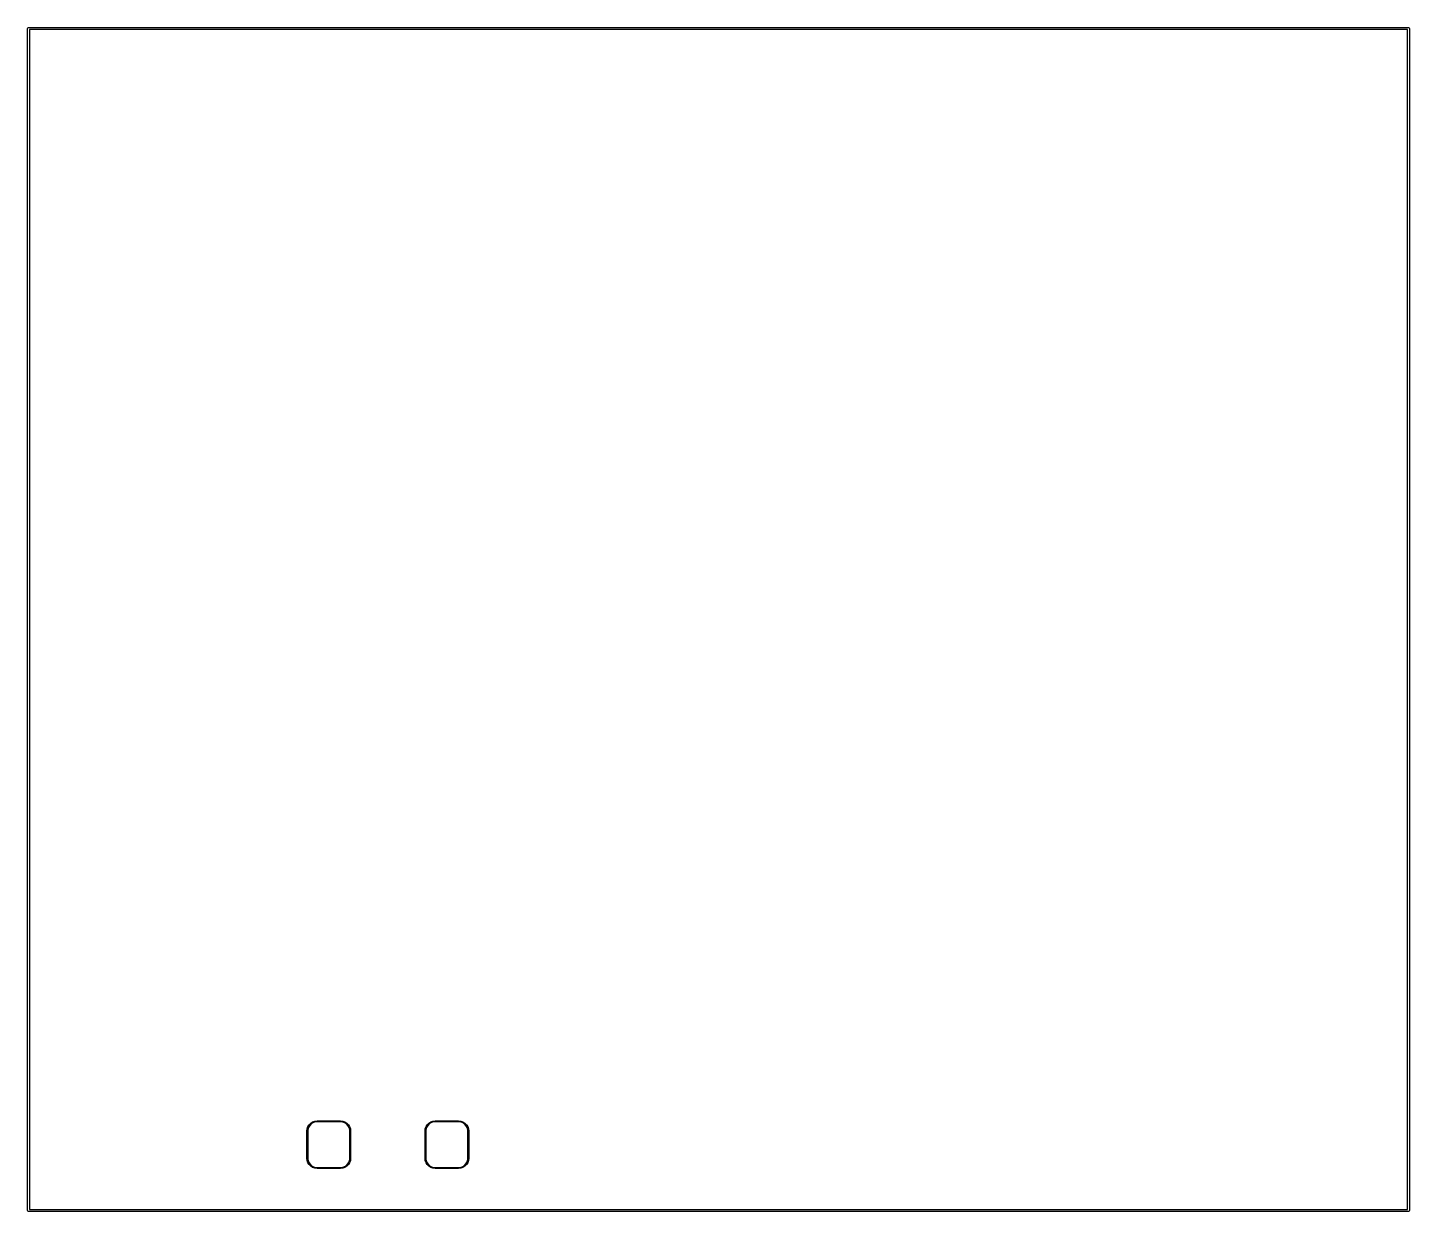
# Model space of a CAD drawing. Extents: x 0 to 2.79, y -2.39 to 0.
import ezdxf

# ---------------------------------------------------------------- set-up
doc = ezdxf.new("R2010")
doc.units = 0
doc.header["$MEASUREMENT"] = 0
doc.layers.add('BLACK', color=7, linetype='CONTINUOUS')

msp = doc.modelspace()

# ---------------------------------------------------------------- linework, layer by layer
at = {"layer": 'BLACK', "linetype": 'CONTINUOUS'}
for p, q in [((-0.002, 0), (-0.0014, 0.0014)), ((-0.002, -2.3921), (-0.002, 0)), ((-0.0014, 0.0014), (0, 0.002)), ((0, 0.002), (2.7921, 0.002)), ((2.7921, 0.002), (2.7935, 0.0014)), ((2.7935, 0.0014), (2.7941, 0)), ((2.7941, 0), (2.7941, -2.3921)), ((0.002, -0.002), (0.002, -2.3902)), ((2.7902, -0.002), (0.002, -0.002)), ((2.7902, -2.3902), (2.7902, -0.002)), ((0.5631, -2.2315), (0.5636, -2.2269)), ((0.5631, -2.2866), (0.5631, -2.2315)), ((0.5636, -2.2269), (0.5651, -2.2225)), ((0.5651, -2.2225), (0.5676, -2.2186)), ((0.5663, -2.2243), (0.5651, -2.229)), ((0.5651, -2.229), (0.5651, -2.2315)), ((0.5651, -2.2315), (0.5651, -2.2315)), ((0.5651, -2.2315), (0.5651, -2.2866)), ((0.5688, -2.22), (0.5663, -2.2243)), ((0.5676, -2.2186), (0.5709, -2.2153)), ((0.5723, -2.2165), (0.5688, -2.22)), ((0.5709, -2.2153), (0.5748, -2.2129)), ((0.5765, -2.2141), (0.5723, -2.2165)), ((0.5748, -2.2129), (0.5792, -2.2113)), ((0.5813, -2.2128), (0.5765, -2.2141)), ((0.5792, -2.2113), (0.5838, -2.2108)), ((0.5838, -2.2128), (0.5813, -2.2128)), ((0.5838, -2.2108), (0.631, -2.2108)), ((0.631, -2.2128), (0.5838, -2.2128)), ((0.631, -2.2108), (0.6356, -2.2113)), ((0.6335, -2.2128), (0.631, -2.2128)), ((0.6382, -2.2141), (0.6335, -2.2128)), ((0.6356, -2.2113), (0.64, -2.2129)), ((0.6425, -2.2165), (0.6382, -2.2141)), ((0.64, -2.2129), (0.6439, -2.2153)), ((0.646, -2.22), (0.6425, -2.2165)), ((0.6439, -2.2153), (0.6472, -2.2186)), ((0.6484, -2.2243), (0.646, -2.22)), ((0.6472, -2.2186), (0.6496, -2.2225)), ((0.6497, -2.229), (0.6484, -2.2243)), ((0.6496, -2.2225), (0.6512, -2.2269)), ((0.6497, -2.2315), (0.6497, -2.229)), ((0.6497, -2.2866), (0.6497, -2.2315)), ((0.6512, -2.2269), (0.6517, -2.2315)), ((0.6517, -2.2315), (0.6517, -2.2866)), ((0.8022, -2.2315), (0.8027, -2.2269)), ((0.8022, -2.2866), (0.8022, -2.2315)), ((0.8027, -2.2269), (0.8042, -2.2225)), ((0.8054, -2.2243), (0.8041, -2.229)), ((0.8041, -2.229), (0.8041, -2.2315)), ((0.8041, -2.2315), (0.8041, -2.2866)), ((0.8042, -2.2225), (0.8067, -2.2186)), ((0.8079, -2.22), (0.8054, -2.2243)), ((0.8067, -2.2186), (0.8099, -2.2153)), ((0.8114, -2.2165), (0.8079, -2.22)), ((0.8099, -2.2153), (0.8139, -2.2129)), ((0.8156, -2.2141), (0.8114, -2.2165)), ((0.8139, -2.2129), (0.8182, -2.2113)), ((0.8204, -2.2128), (0.8156, -2.2141)), ((0.8182, -2.2113), (0.8228, -2.2108)), ((0.8228, -2.2128), (0.8204, -2.2128)), ((0.8228, -2.2108), (0.8701, -2.2108)), ((0.8701, -2.2128), (0.8228, -2.2128)), ((0.8701, -2.2108), (0.8747, -2.2113)), ((0.8725, -2.2128), (0.8701, -2.2128)), ((0.8773, -2.2141), (0.8725, -2.2128)), ((0.8747, -2.2113), (0.879, -2.2129)), ((0.8816, -2.2165), (0.8773, -2.2141)), ((0.879, -2.2129), (0.883, -2.2153)), ((0.885, -2.22), (0.8816, -2.2165)), ((0.883, -2.2153), (0.8862, -2.2186)), ((0.8875, -2.2243), (0.885, -2.22)), ((0.8862, -2.2186), (0.8887, -2.2225)), ((0.8888, -2.229), (0.8875, -2.2243)), ((0.8887, -2.2225), (0.8902, -2.2269)), ((0.8888, -2.2315), (0.8888, -2.229)), ((0.8888, -2.2866), (0.8888, -2.2315)), ((0.8902, -2.2269), (0.8907, -2.2315)), ((0.8907, -2.2315), (0.8907, -2.2315)), ((0.8907, -2.2315), (0.8907, -2.2866)), ((0.5636, -2.2912), (0.5631, -2.2866)), ((0.5631, -2.2866), (0.5631, -2.2866)), ((0.5651, -2.2956), (0.5636, -2.2912)), ((0.5651, -2.2866), (0.5651, -2.2891)), ((0.5651, -2.2891), (0.5663, -2.2938)), ((0.6484, -2.2938), (0.6497, -2.2891)), ((0.6512, -2.2912), (0.6496, -2.2956)), ((0.6497, -2.2891), (0.6497, -2.2866)), ((0.6497, -2.2866), (0.6497, -2.2866)), ((0.6517, -2.2866), (0.6512, -2.2912)), ((0.8027, -2.2912), (0.8022, -2.2866)), ((0.8042, -2.2956), (0.8027, -2.2912)), ((0.8041, -2.2866), (0.8041, -2.2891)), ((0.8041, -2.2891), (0.8054, -2.2938)), ((0.8875, -2.2938), (0.8888, -2.2891)), ((0.8902, -2.2912), (0.8887, -2.2956)), ((0.8888, -2.2891), (0.8888, -2.2866)), ((0.8907, -2.2866), (0.8902, -2.2912)), ((0.5676, -2.2995), (0.5651, -2.2956)), ((0.5663, -2.2938), (0.5688, -2.2981)), ((0.5709, -2.3028), (0.5676, -2.2995)), ((0.5688, -2.2981), (0.5723, -2.3016)), ((0.5748, -2.3052), (0.5709, -2.3028)), ((0.5723, -2.3016), (0.5765, -2.304)), ((0.5792, -2.3068), (0.5748, -2.3052)), ((0.5765, -2.304), (0.5813, -2.3053)), ((0.5838, -2.3073), (0.5792, -2.3068)), ((0.5813, -2.3053), (0.5838, -2.3053)), ((0.5838, -2.3053), (0.631, -2.3053)), ((0.631, -2.3073), (0.5838, -2.3073)), ((0.631, -2.3053), (0.6335, -2.3053)), ((0.6356, -2.3068), (0.631, -2.3073)), ((0.6335, -2.3053), (0.6382, -2.304)), ((0.64, -2.3052), (0.6356, -2.3068)), ((0.6382, -2.304), (0.6425, -2.3016)), ((0.6439, -2.3028), (0.64, -2.3052)), ((0.6425, -2.3016), (0.646, -2.2981)), ((0.6472, -2.2995), (0.6439, -2.3028)), ((0.646, -2.2981), (0.6484, -2.2938)), ((0.6496, -2.2956), (0.6472, -2.2995)), ((0.8067, -2.2995), (0.8042, -2.2956)), ((0.8054, -2.2938), (0.8079, -2.2981)), ((0.8099, -2.3028), (0.8067, -2.2995)), ((0.8079, -2.2981), (0.8114, -2.3016)), ((0.8139, -2.3052), (0.8099, -2.3028)), ((0.8114, -2.3016), (0.8156, -2.304)), ((0.8182, -2.3068), (0.8139, -2.3052)), ((0.8156, -2.304), (0.8204, -2.3053)), ((0.8228, -2.3073), (0.8182, -2.3068)), ((0.8204, -2.3053), (0.8228, -2.3053)), ((0.8228, -2.3053), (0.8701, -2.3053)), ((0.8701, -2.3073), (0.8228, -2.3073)), ((0.8701, -2.3053), (0.8725, -2.3053)), ((0.8747, -2.3068), (0.8701, -2.3073)), ((0.8725, -2.3053), (0.8773, -2.304)), ((0.879, -2.3052), (0.8747, -2.3068)), ((0.8773, -2.304), (0.8816, -2.3016)), ((0.883, -2.3028), (0.879, -2.3052)), ((0.8816, -2.3016), (0.885, -2.2981)), ((0.8862, -2.2995), (0.883, -2.3028)), ((0.885, -2.2981), (0.8875, -2.2938)), ((0.8887, -2.2956), (0.8862, -2.2995)), ((-0.0014, -2.3935), (-0.002, -2.3921)), ((-0.002, -2.3921), (-0.002, -2.3921)), ((0, -2.3941), (-0.0014, -2.3935)), ((2.7921, -2.3941), (0, -2.3941)), ((0.002, -2.3902), (2.7902, -2.3902)), ((2.7935, -2.3935), (2.7921, -2.3941)), ((2.7941, -2.3921), (2.7935, -2.3935))]:
    msp.add_line(p, q, dxfattribs=at)

doc.saveas('drawing.dxf')
